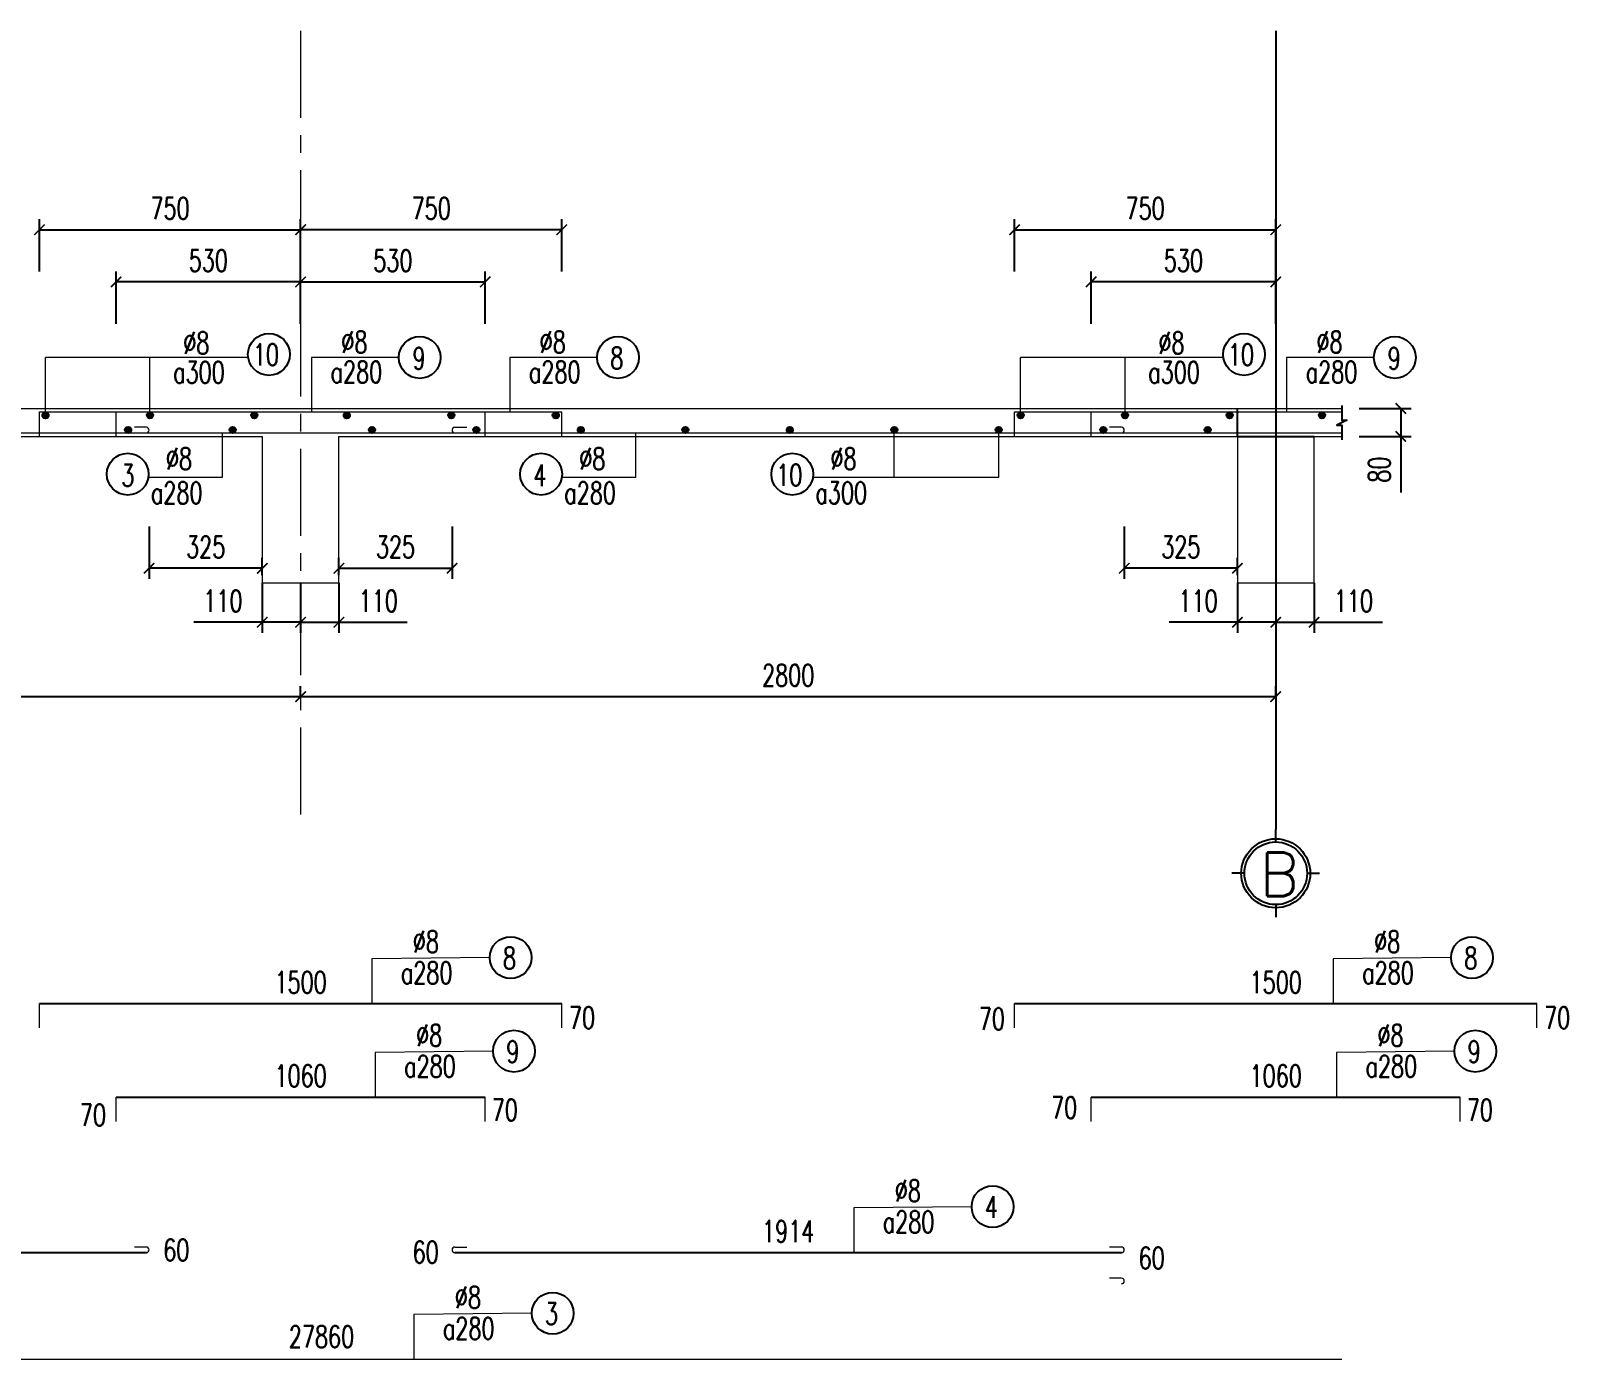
# Model space of a CAD drawing. Header units: millimetres. Extents: x 1337 to 13996, y 3667 to 7504.
# Drawn here: x 9581 to 13996, y 3690 to 7504 of the extents above; entities that cross this region are included whole.
import ezdxf

# ---------------------------------------------------------------- set-up
doc = ezdxf.new("R2010")
doc.units = ezdxf.units.MM
doc.linetypes.add('CENTER', pattern=[2, 1.25, -0.25, 0.25, -0.25])
for name, color, linetype in [('net ve', 100, 'Continuous'), ('NUCEPRO-dim', 8, 'Continuous'), ('NUCEPRO-netmanh', 9, 'Continuous'), ('NUCEPRO-thay', 4, 'Continuous'), ('NUCEPRO-thep chu', 6, 'Continuous'), ('NUCEPRO-truc', 5, 'CENTER')]:
    doc.layers.add(name, color=color, linetype=linetype)
doc.styles.add('1000', font='romans.shx', dxfattribs={"width": 0.7, "height": 1000})
doc.styles.add('62.5', font='romans.shx', dxfattribs={"width": 0.7, "height": 62.5})
doc.dimstyles.new('62.5', dxfattribs={"dimscale": 1.0005, "dimtxt": 62.5, "dimasz": 30, "dimexe": 30, "dimexo": 0.0625, "dimgap": 30, "dimtad": 1, "dimdec": 0, "dimrnd": 1, "dimzin": 0, "dimdsep": 46, "dimtxsty": '62.5', "dimblk": 'ARCHTICK', "dimcen": 20, "dimclrd": 7, "dimclre": 7, "dimclrt": 3, "dimadec": 0, "dimazin": 0, "dimtm": 1e-09, "dimtfac": 1, "dimtdec": 0, "dimtofl": 0, "dimtmove": 0, "dimatfit": 3, "dimfxl": 120, "dimfxlon": 1, "dimtolj": 1, "dimtzin": 0, "dimarcsym": 1})
doc.dimstyles.new('Copy of 62.5', dxfattribs={"dimscale": 0, "dimtxt": 62.5, "dimasz": 0, "dimexe": 0, "dimexo": 0.0625, "dimgap": 30, "dimtad": 1, "dimdec": 0, "dimrnd": 1, "dimzin": 0, "dimdsep": 46, "dimtxsty": '62.5', "dimblk": 'ARCHTICK', "dimcen": 20, "dimclrd": 7, "dimclre": 7, "dimclrt": 256, "dimadec": 0, "dimazin": 0, "dimtm": 1e-09, "dimtfac": 1, "dimtdec": 0, "dimtofl": 0, "dimtmove": 0, "dimatfit": 3, "dimfxl": 0, "dimfxlon": 1, "dimtolj": 1, "dimtzin": 0, "dimarcsym": 1})

# ---------------------------------------------------------------- blocks, each defined once
blk = doc.blocks.new('_ARCHTICK')
at = {"color": 0, "linetype": 'ByBlock', "const_width": 0.15}
blk.add_lwpolyline([(-0.5, -0.5), (0.5, 0.5)], dxfattribs=at)
blk = doc.blocks.new('*D57')
at = {"layer": 'Defpoints', "color": 0, "linetype": 'ByBlock', "ltscale": 200, "transparency": 16777216}
for p in [(9826.4, 6782.9), (9826.4, 6419.5), (10356.4, 6419.5)]:
    blk.add_point(p, dxfattribs=at)
at = {"layer": 'net ve', "color": 7, "linetype": 'ByBlock', "lineweight": -2, "ltscale": 200, "transparency": 16777216}
for p, q in [((9826.4, 6662.9), (9826.4, 6812.9)), ((10356.4, 6662.9), (10356.4, 6812.9)), ((10356.4, 6782.9), (9826.4, 6782.9))]:
    blk.add_line(p, q, dxfattribs=at)
at = {"layer": 'net ve', "color": 7, "linetype": 'ByBlock', "lineweight": -2, "ltscale": 200, "transparency": 16777216, "xscale": 30, "yscale": 30, "zscale": 30, "rotation": 180}
blk.add_blockref('_ARCHTICK', (9826.4, 6782.9), dxfattribs=at)
at = {"layer": 'net ve', "color": 7, "linetype": 'ByBlock', "lineweight": -2, "ltscale": 200, "transparency": 16777216, "xscale": 30, "yscale": 30, "zscale": 30}
blk.add_blockref('_ARCHTICK', (10356.4, 6782.9), dxfattribs=at)
at = {"layer": 'net ve', "color": 3, "linetype": 'ByBlock', "lineweight": 0, "ltscale": 200, "transparency": 16777216, "insert": (10091.4, 6844.2), "char_height": 62.5, "attachment_point": 5, "style": '62.5'}
blk.add_mtext('\\A1;530', dxfattribs=at)
blk = doc.blocks.new('*D58')
at = {"layer": 'Defpoints', "color": 0, "linetype": 'ByBlock', "ltscale": 200, "transparency": 16777216}
for p in [(10356.4, 6932.7), (9606.4, 6420.3), (10356.4, 6385.7)]:
    blk.add_point(p, dxfattribs=at)
at = {"layer": 'net ve', "color": 7, "linetype": 'ByBlock', "lineweight": -2, "ltscale": 200, "transparency": 16777216}
for p, q in [((9606.4, 6812.7), (9606.4, 6962.7)), ((9606.4, 6932.7), (10356.4, 6932.7)), ((10356.4, 6812.7), (10356.4, 6962.7))]:
    blk.add_line(p, q, dxfattribs=at)
at = {"layer": 'net ve', "color": 7, "linetype": 'ByBlock', "lineweight": -2, "ltscale": 200, "transparency": 16777216, "xscale": 30, "yscale": 30, "zscale": 30, "rotation": 180}
blk.add_blockref('_ARCHTICK', (9606.4, 6932.7), dxfattribs=at)
at = {"layer": 'net ve', "color": 7, "linetype": 'ByBlock', "lineweight": -2, "ltscale": 200, "transparency": 16777216, "xscale": 30, "yscale": 30, "zscale": 30}
blk.add_blockref('_ARCHTICK', (10356.4, 6932.7), dxfattribs=at)
at = {"layer": 'net ve', "color": 3, "linetype": 'ByBlock', "lineweight": 0, "ltscale": 200, "transparency": 16777216, "insert": (9981.4, 6993.9), "char_height": 62.5, "attachment_point": 5, "style": '62.5'}
blk.add_mtext('\\A1;750', dxfattribs=at)
blk = doc.blocks.new('*D59')
at = {"layer": 'Defpoints', "color": 0, "linetype": 'ByBlock', "ltscale": 200, "transparency": 16777216}
for p in [(10886.4, 6782.9), (10356.4, 6419.5), (10886.4, 6419.5)]:
    blk.add_point(p, dxfattribs=at)
at = {"layer": 'net ve', "color": 7, "linetype": 'ByBlock', "lineweight": -2, "ltscale": 200, "transparency": 16777216}
for p, q in [((10356.4, 6662.9), (10356.4, 6812.9)), ((10886.4, 6662.9), (10886.4, 6812.9)), ((10356.4, 6782.9), (10886.4, 6782.9))]:
    blk.add_line(p, q, dxfattribs=at)
at = {"layer": 'net ve', "color": 7, "linetype": 'ByBlock', "lineweight": -2, "ltscale": 200, "transparency": 16777216, "xscale": 30, "yscale": 30, "zscale": 30, "rotation": 180}
blk.add_blockref('_ARCHTICK', (10356.4, 6782.9), dxfattribs=at)
at = {"layer": 'net ve', "color": 7, "linetype": 'ByBlock', "lineweight": -2, "ltscale": 200, "transparency": 16777216, "xscale": 30, "yscale": 30, "zscale": 30}
blk.add_blockref('_ARCHTICK', (10886.4, 6782.9), dxfattribs=at)
at = {"layer": 'net ve', "color": 3, "linetype": 'ByBlock', "lineweight": 0, "ltscale": 200, "transparency": 16777216, "insert": (10621.4, 6844.2), "char_height": 62.5, "attachment_point": 5, "style": '62.5'}
blk.add_mtext('\\A1;530', dxfattribs=at)
blk = doc.blocks.new('*D60')
at = {"layer": 'Defpoints', "color": 0, "linetype": 'ByBlock', "ltscale": 200, "transparency": 16777216}
for p in [(10356.4, 6932.7), (11106.4, 6420.3), (10356.4, 6385.7)]:
    blk.add_point(p, dxfattribs=at)
at = {"layer": 'net ve', "color": 7, "linetype": 'ByBlock', "lineweight": -2, "ltscale": 200, "transparency": 16777216}
for p, q in [((10356.4, 6812.7), (10356.4, 6962.7)), ((11106.4, 6932.7), (10356.4, 6932.7)), ((11106.4, 6812.7), (11106.4, 6962.7))]:
    blk.add_line(p, q, dxfattribs=at)
at = {"layer": 'net ve', "color": 7, "linetype": 'ByBlock', "lineweight": -2, "ltscale": 200, "transparency": 16777216, "xscale": 30, "yscale": 30, "zscale": 30, "rotation": 180}
blk.add_blockref('_ARCHTICK', (10356.4, 6932.7), dxfattribs=at)
at = {"layer": 'net ve', "color": 7, "linetype": 'ByBlock', "lineweight": -2, "ltscale": 200, "transparency": 16777216, "xscale": 30, "yscale": 30, "zscale": 30}
blk.add_blockref('_ARCHTICK', (11106.4, 6932.7), dxfattribs=at)
at = {"layer": 'net ve', "color": 3, "linetype": 'ByBlock', "lineweight": 0, "ltscale": 200, "transparency": 16777216, "insert": (10731.4, 6993.9), "char_height": 62.5, "attachment_point": 5, "style": '62.5'}
blk.add_mtext('\\A1;750', dxfattribs=at)
blk = doc.blocks.new('*D61')
at = {"layer": 'Defpoints', "color": 0, "linetype": 'ByBlock', "ltscale": 200, "transparency": 16777216}
for p in [(12626.4, 6782.9), (12626.4, 6419.5), (13156.4, 6419.5)]:
    blk.add_point(p, dxfattribs=at)
at = {"layer": 'net ve', "color": 7, "linetype": 'ByBlock', "lineweight": -2, "ltscale": 200, "transparency": 16777216}
for p, q in [((12626.4, 6662.9), (12626.4, 6812.9)), ((13156.4, 6662.9), (13156.4, 6812.9)), ((13156.4, 6782.9), (12626.4, 6782.9))]:
    blk.add_line(p, q, dxfattribs=at)
at = {"layer": 'net ve', "color": 7, "linetype": 'ByBlock', "lineweight": -2, "ltscale": 200, "transparency": 16777216, "xscale": 30, "yscale": 30, "zscale": 30, "rotation": 180}
blk.add_blockref('_ARCHTICK', (12626.4, 6782.9), dxfattribs=at)
at = {"layer": 'net ve', "color": 7, "linetype": 'ByBlock', "lineweight": -2, "ltscale": 200, "transparency": 16777216, "xscale": 30, "yscale": 30, "zscale": 30}
blk.add_blockref('_ARCHTICK', (13156.4, 6782.9), dxfattribs=at)
at = {"layer": 'net ve', "color": 3, "linetype": 'ByBlock', "lineweight": 0, "ltscale": 200, "transparency": 16777216, "insert": (12891.4, 6844.2), "char_height": 62.5, "attachment_point": 5, "style": '62.5'}
blk.add_mtext('\\A1;530', dxfattribs=at)
blk = doc.blocks.new('*D62')
at = {"layer": 'Defpoints', "color": 0, "linetype": 'ByBlock', "ltscale": 200, "transparency": 16777216}
for p in [(13156.4, 6932.7), (12406.4, 6420.3), (13156.4, 6385.7)]:
    blk.add_point(p, dxfattribs=at)
at = {"layer": 'net ve', "color": 7, "linetype": 'ByBlock', "lineweight": -2, "ltscale": 200, "transparency": 16777216}
for p, q in [((12406.4, 6812.7), (12406.4, 6962.7)), ((12406.4, 6932.7), (13156.4, 6932.7)), ((13156.4, 6812.7), (13156.4, 6962.7))]:
    blk.add_line(p, q, dxfattribs=at)
at = {"layer": 'net ve', "color": 7, "linetype": 'ByBlock', "lineweight": -2, "ltscale": 200, "transparency": 16777216, "xscale": 30, "yscale": 30, "zscale": 30, "rotation": 180}
blk.add_blockref('_ARCHTICK', (12406.4, 6932.7), dxfattribs=at)
at = {"layer": 'net ve', "color": 7, "linetype": 'ByBlock', "lineweight": -2, "ltscale": 200, "transparency": 16777216, "xscale": 30, "yscale": 30, "zscale": 30}
blk.add_blockref('_ARCHTICK', (13156.4, 6932.7), dxfattribs=at)
at = {"layer": 'net ve', "color": 3, "linetype": 'ByBlock', "lineweight": 0, "ltscale": 200, "transparency": 16777216, "insert": (12781.4, 6993.9), "char_height": 62.5, "attachment_point": 5, "style": '62.5'}
blk.add_mtext('\\A1;750', dxfattribs=at)
blk = doc.blocks.new('*D64')
at = {"layer": 'Defpoints', "color": 0, "linetype": 'ByBlock', "ltscale": 200, "transparency": 16777216}
for p in [(7556.4, 6339.5), (10356.4, 5592.4), (10356.4, 5592.4)]:
    blk.add_point(p, dxfattribs=at)
at = {"layer": 'net ve', "color": 7, "linetype": 'ByBlock', "lineweight": -2, "ltscale": 200, "transparency": 16777216}
for p, q in [((7556.4, 5712.4), (7556.4, 5562.4)), ((10356.4, 5592.4), (10356.4, 5622.4)), ((7556.4, 5592.4), (10356.4, 5592.4))]:
    blk.add_line(p, q, dxfattribs=at)
at = {"layer": 'net ve', "color": 7, "linetype": 'ByBlock', "lineweight": -2, "ltscale": 200, "transparency": 16777216, "xscale": 30, "yscale": 30, "zscale": 30, "rotation": 180}
blk.add_blockref('_ARCHTICK', (7556.4, 5592.4), dxfattribs=at)
at = {"layer": 'net ve', "color": 7, "linetype": 'ByBlock', "lineweight": -2, "ltscale": 200, "transparency": 16777216, "xscale": 30, "yscale": 30, "zscale": 30}
blk.add_blockref('_ARCHTICK', (10356.4, 5592.4), dxfattribs=at)
at = {"layer": 'net ve', "color": 3, "linetype": 'ByBlock', "lineweight": 0, "ltscale": 200, "transparency": 16777216, "insert": (8956.4, 5653.7), "char_height": 62.5, "attachment_point": 5, "style": '62.5'}
blk.add_mtext('\\A1;2800', dxfattribs=at)
blk = doc.blocks.new('*D65')
at = {"layer": 'Defpoints', "color": 0, "linetype": 'ByBlock', "ltscale": 200, "transparency": 16777216}
for p in [(10356.4, 5592.4), (13156.4, 5592.4), (13156.4, 5592.4)]:
    blk.add_point(p, dxfattribs=at)
at = {"layer": 'net ve', "color": 7, "linetype": 'ByBlock', "lineweight": -2, "ltscale": 200, "transparency": 16777216}
for p, q in [((10356.4, 5592.4), (10356.4, 5622.4)), ((13156.4, 5592.4), (13156.4, 5622.4)), ((10356.4, 5592.4), (13156.4, 5592.4))]:
    blk.add_line(p, q, dxfattribs=at)
at = {"layer": 'net ve', "color": 7, "linetype": 'ByBlock', "lineweight": -2, "ltscale": 200, "transparency": 16777216, "xscale": 30, "yscale": 30, "zscale": 30, "rotation": 180}
blk.add_blockref('_ARCHTICK', (10356.4, 5592.4), dxfattribs=at)
at = {"layer": 'net ve', "color": 7, "linetype": 'ByBlock', "lineweight": -2, "ltscale": 200, "transparency": 16777216, "xscale": 30, "yscale": 30, "zscale": 30}
blk.add_blockref('_ARCHTICK', (13156.4, 5592.4), dxfattribs=at)
at = {"layer": 'net ve', "color": 3, "linetype": 'ByBlock', "lineweight": 0, "ltscale": 200, "transparency": 16777216, "insert": (11756.4, 5653.7), "char_height": 62.5, "attachment_point": 5, "style": '62.5'}
blk.add_mtext('\\A1;2800', dxfattribs=at)
blk = doc.blocks.new('*D70')
at = {"layer": 'Defpoints', "color": 0, "linetype": 'ByBlock', "ltscale": 200, "transparency": 16777216}
for p in [(10246.4, 5919.5), (10356.4, 5919.5), (10246.4, 5806)]:
    blk.add_point(p, dxfattribs=at)
at = {"layer": 'net ve', "color": 7, "linetype": 'ByBlock', "lineweight": -2, "ltscale": 200, "transparency": 16777216}
for p, q in [((10246.4, 5919.5), (10246.4, 5776)), ((10356.4, 5919.5), (10356.4, 5776)), ((10246.4, 5806), (10050.2, 5806)), ((10356.4, 5806), (10246.4, 5806))]:
    blk.add_line(p, q, dxfattribs=at)
at = {"layer": 'net ve', "color": 7, "linetype": 'ByBlock', "lineweight": -2, "ltscale": 200, "transparency": 16777216, "xscale": 30, "yscale": 30, "zscale": 30, "rotation": 180}
blk.add_blockref('_ARCHTICK', (10246.4, 5806), dxfattribs=at)
at = {"layer": 'net ve', "color": 7, "linetype": 'ByBlock', "lineweight": -2, "ltscale": 200, "transparency": 16777216, "xscale": 30, "yscale": 30, "zscale": 30}
blk.add_blockref('_ARCHTICK', (10356.4, 5806), dxfattribs=at)
at = {"layer": 'net ve', "color": 3, "linetype": 'ByBlock', "lineweight": 0, "ltscale": 200, "transparency": 16777216, "insert": (10133.3, 5867.2), "char_height": 62.5, "attachment_point": 5, "style": '62.5'}
blk.add_mtext('\\A1;110', dxfattribs=at)
blk = doc.blocks.new('*D71')
at = {"layer": 'Defpoints', "color": 0, "linetype": 'ByBlock', "ltscale": 200, "transparency": 16777216}
for p in [(10356.4, 5919.5), (10466.4, 5919.5), (10466.4, 5806)]:
    blk.add_point(p, dxfattribs=at)
at = {"layer": 'net ve', "color": 7, "linetype": 'ByBlock', "lineweight": -2, "ltscale": 200, "transparency": 16777216}
for p, q in [((10356.4, 5919.5), (10356.4, 5776)), ((10466.4, 5919.5), (10466.4, 5776)), ((10356.4, 5806), (10466.4, 5806)), ((10466.4, 5806), (10662.7, 5806))]:
    blk.add_line(p, q, dxfattribs=at)
at = {"layer": 'net ve', "color": 7, "linetype": 'ByBlock', "lineweight": -2, "ltscale": 200, "transparency": 16777216, "xscale": 30, "yscale": 30, "zscale": 30, "rotation": 180}
blk.add_blockref('_ARCHTICK', (10356.4, 5806), dxfattribs=at)
at = {"layer": 'net ve', "color": 7, "linetype": 'ByBlock', "lineweight": -2, "ltscale": 200, "transparency": 16777216, "xscale": 30, "yscale": 30, "zscale": 30}
blk.add_blockref('_ARCHTICK', (10466.4, 5806), dxfattribs=at)
at = {"layer": 'net ve', "color": 3, "linetype": 'ByBlock', "lineweight": 0, "ltscale": 200, "transparency": 16777216, "insert": (10579.5, 5867.2), "char_height": 62.5, "attachment_point": 5, "style": '62.5'}
blk.add_mtext('\\A1;110', dxfattribs=at)
blk = doc.blocks.new('*D72')
at = {"layer": 'Defpoints', "color": 0, "linetype": 'ByBlock', "ltscale": 200, "transparency": 16777216}
for p in [(9921.4, 6357.5), (9921.4, 5960.9), (10246.4, 5940.8)]:
    blk.add_point(p, dxfattribs=at)
at = {"layer": 'net ve', "color": 7, "linetype": 'ByBlock', "lineweight": -2, "ltscale": 200, "transparency": 16777216}
for p, q in [((9921.4, 6080.9), (9921.4, 5930.9)), ((10246.4, 5960.9), (9921.4, 5960.9)), ((10246.4, 5940.9), (10246.4, 5990.9))]:
    blk.add_line(p, q, dxfattribs=at)
at = {"layer": 'net ve', "color": 7, "linetype": 'ByBlock', "lineweight": -2, "ltscale": 200, "transparency": 16777216, "xscale": 30, "yscale": 30, "zscale": 30, "rotation": 180}
blk.add_blockref('_ARCHTICK', (9921.4, 5960.9), dxfattribs=at)
at = {"layer": 'net ve', "color": 7, "linetype": 'ByBlock', "lineweight": -2, "ltscale": 200, "transparency": 16777216, "xscale": 30, "yscale": 30, "zscale": 30}
blk.add_blockref('_ARCHTICK', (10246.4, 5960.9), dxfattribs=at)
at = {"layer": 'net ve', "color": 3, "linetype": 'ByBlock', "lineweight": 0, "ltscale": 200, "transparency": 16777216, "insert": (10083.9, 6022.2), "char_height": 62.5, "attachment_point": 5, "style": '62.5'}
blk.add_mtext('\\A1;325', dxfattribs=at)
blk = doc.blocks.new('*D73')
at = {"layer": 'Defpoints', "color": 0, "linetype": 'ByBlock', "ltscale": 200, "transparency": 16777216}
for p in [(10791.4, 6357.5), (10791.4, 5960.9), (10466.4, 5940.8)]:
    blk.add_point(p, dxfattribs=at)
at = {"layer": 'net ve', "color": 7, "linetype": 'ByBlock', "lineweight": -2, "ltscale": 200, "transparency": 16777216}
for p, q in [((10791.4, 6080.9), (10791.4, 5930.9)), ((10466.4, 5940.9), (10466.4, 5990.9)), ((10466.4, 5960.9), (10791.4, 5960.9))]:
    blk.add_line(p, q, dxfattribs=at)
at = {"layer": 'net ve', "color": 7, "linetype": 'ByBlock', "lineweight": -2, "ltscale": 200, "transparency": 16777216, "xscale": 30, "yscale": 30, "zscale": 30, "rotation": 180}
blk.add_blockref('_ARCHTICK', (10466.4, 5960.9), dxfattribs=at)
at = {"layer": 'net ve', "color": 7, "linetype": 'ByBlock', "lineweight": -2, "ltscale": 200, "transparency": 16777216, "xscale": 30, "yscale": 30, "zscale": 30}
blk.add_blockref('_ARCHTICK', (10791.4, 5960.9), dxfattribs=at)
at = {"layer": 'net ve', "color": 3, "linetype": 'ByBlock', "lineweight": 0, "ltscale": 200, "transparency": 16777216, "insert": (10628.9, 6022.2), "char_height": 62.5, "attachment_point": 5, "style": '62.5'}
blk.add_mtext('\\A1;325', dxfattribs=at)
blk = doc.blocks.new('*D74')
at = {"layer": 'Defpoints', "color": 0, "linetype": 'ByBlock', "ltscale": 200, "transparency": 16777216}
for p in [(13046.4, 5919.5), (13156.4, 5919.5), (13046.4, 5806)]:
    blk.add_point(p, dxfattribs=at)
at = {"layer": 'net ve', "color": 7, "linetype": 'ByBlock', "lineweight": -2, "ltscale": 200, "transparency": 16777216}
for p, q in [((13046.4, 5919.5), (13046.4, 5776)), ((13156.4, 5919.5), (13156.4, 5776)), ((13046.4, 5806), (12850.2, 5806)), ((13156.4, 5806), (13046.4, 5806))]:
    blk.add_line(p, q, dxfattribs=at)
at = {"layer": 'net ve', "color": 7, "linetype": 'ByBlock', "lineweight": -2, "ltscale": 200, "transparency": 16777216, "xscale": 30, "yscale": 30, "zscale": 30, "rotation": 180}
blk.add_blockref('_ARCHTICK', (13046.4, 5806), dxfattribs=at)
at = {"layer": 'net ve', "color": 7, "linetype": 'ByBlock', "lineweight": -2, "ltscale": 200, "transparency": 16777216, "xscale": 30, "yscale": 30, "zscale": 30}
blk.add_blockref('_ARCHTICK', (13156.4, 5806), dxfattribs=at)
at = {"layer": 'net ve', "color": 3, "linetype": 'ByBlock', "lineweight": 0, "ltscale": 200, "transparency": 16777216, "insert": (12933.3, 5867.2), "char_height": 62.5, "attachment_point": 5, "style": '62.5'}
blk.add_mtext('\\A1;110', dxfattribs=at)
blk = doc.blocks.new('*D75')
at = {"layer": 'Defpoints', "color": 0, "linetype": 'ByBlock', "ltscale": 200, "transparency": 16777216}
for p in [(13156.4, 5919.5), (13266.4, 5919.5), (13266.4, 5806)]:
    blk.add_point(p, dxfattribs=at)
at = {"layer": 'net ve', "color": 7, "linetype": 'ByBlock', "lineweight": -2, "ltscale": 200, "transparency": 16777216}
for p, q in [((13156.4, 5919.5), (13156.4, 5776)), ((13266.4, 5919.5), (13266.4, 5776)), ((13156.4, 5806), (13266.4, 5806)), ((13266.4, 5806), (13462.7, 5806))]:
    blk.add_line(p, q, dxfattribs=at)
at = {"layer": 'net ve', "color": 7, "linetype": 'ByBlock', "lineweight": -2, "ltscale": 200, "transparency": 16777216, "xscale": 30, "yscale": 30, "zscale": 30, "rotation": 180}
blk.add_blockref('_ARCHTICK', (13156.4, 5806), dxfattribs=at)
at = {"layer": 'net ve', "color": 7, "linetype": 'ByBlock', "lineweight": -2, "ltscale": 200, "transparency": 16777216, "xscale": 30, "yscale": 30, "zscale": 30}
blk.add_blockref('_ARCHTICK', (13266.4, 5806), dxfattribs=at)
at = {"layer": 'net ve', "color": 3, "linetype": 'ByBlock', "lineweight": 0, "ltscale": 200, "transparency": 16777216, "insert": (13379.5, 5867.2), "char_height": 62.5, "attachment_point": 5, "style": '62.5'}
blk.add_mtext('\\A1;110', dxfattribs=at)
blk = doc.blocks.new('*D76')
at = {"layer": 'Defpoints', "color": 0, "linetype": 'ByBlock', "ltscale": 200, "transparency": 16777216}
for p in [(12721.4, 6357.5), (12721.4, 5960.9), (13046.4, 5940.8)]:
    blk.add_point(p, dxfattribs=at)
at = {"layer": 'net ve', "color": 7, "linetype": 'ByBlock', "lineweight": -2, "ltscale": 200, "transparency": 16777216}
for p, q in [((12721.4, 6080.9), (12721.4, 5930.9)), ((13046.4, 5960.9), (12721.4, 5960.9)), ((13046.4, 5940.9), (13046.4, 5990.9))]:
    blk.add_line(p, q, dxfattribs=at)
at = {"layer": 'net ve', "color": 7, "linetype": 'ByBlock', "lineweight": -2, "ltscale": 200, "transparency": 16777216, "xscale": 30, "yscale": 30, "zscale": 30, "rotation": 180}
blk.add_blockref('_ARCHTICK', (12721.4, 5960.9), dxfattribs=at)
at = {"layer": 'net ve', "color": 7, "linetype": 'ByBlock', "lineweight": -2, "ltscale": 200, "transparency": 16777216, "xscale": 30, "yscale": 30, "zscale": 30}
blk.add_blockref('_ARCHTICK', (13046.4, 5960.9), dxfattribs=at)
at = {"layer": 'net ve', "color": 3, "linetype": 'ByBlock', "lineweight": 0, "ltscale": 200, "transparency": 16777216, "insert": (12883.9, 6022.2), "char_height": 62.5, "attachment_point": 5, "style": '62.5'}
blk.add_mtext('\\A1;325', dxfattribs=at)
blk = doc.blocks.new('*D79')
at = {"layer": 'Defpoints', "color": 0, "linetype": 'ByBlock', "ltscale": 200, "transparency": 16777216}
for p in [(9606.4, 4711.4), (11106.4, 4711.4), (11106.4, 4711.4)]:
    blk.add_point(p, dxfattribs=at)
at = {"layer": 'net ve', "color": 7, "linetype": 'ByBlock', "lineweight": -2, "ltscale": 200, "transparency": 16777216}
blk.add_line((9606.4, 4711.4), (11106.4, 4711.4), dxfattribs=at)
at = {"layer": 'net ve', "linetype": 'ByBlock', "lineweight": 0, "ltscale": 200, "transparency": 16777216, "insert": (10356.4, 4772.6), "char_height": 62.5, "attachment_point": 5, "style": '62.5'}
blk.add_mtext('\\A1;1500', dxfattribs=at)
blk = doc.blocks.new('*D80')
at = {"layer": 'Defpoints', "color": 0, "linetype": 'ByBlock', "ltscale": 200, "transparency": 16777216}
for p in [(9826.4, 4442.7), (10886.4, 4442.7), (10886.4, 4442.7)]:
    blk.add_point(p, dxfattribs=at)
at = {"layer": 'net ve', "color": 7, "linetype": 'ByBlock', "lineweight": -2, "ltscale": 200, "transparency": 16777216}
blk.add_line((9826.4, 4442.7), (10886.4, 4442.7), dxfattribs=at)
at = {"layer": 'net ve', "linetype": 'ByBlock', "lineweight": 0, "ltscale": 200, "transparency": 16777216, "insert": (10356.4, 4504), "char_height": 62.5, "attachment_point": 5, "style": '62.5'}
blk.add_mtext('\\A1;1060', dxfattribs=at)
blk = doc.blocks.new('*D84')
at = {"layer": 'Defpoints', "color": 0, "linetype": 'ByBlock', "ltscale": 200, "transparency": 16777216}
for p in [(7991.9, 4001.8), (9913.4, 3996.4), (9913.4, 3996.4)]:
    blk.add_point(p, dxfattribs=at)
at = {"layer": 'net ve', "color": 7, "linetype": 'ByBlock', "lineweight": -2, "ltscale": 200, "transparency": 16777216}
blk.add_line((7991.9, 3996.4), (9913.4, 3996.4), dxfattribs=at)
at = {"layer": 'net ve', "linetype": 'ByBlock', "lineweight": 0, "ltscale": 200, "transparency": 16777216, "insert": (8952.6, 4057.7), "char_height": 62.5, "attachment_point": 5, "style": '62.5'}
blk.add_mtext('\\A1;1922', dxfattribs=at)
blk = doc.blocks.new('*D85')
at = {"layer": 'Defpoints', "color": 0, "linetype": 'ByBlock', "ltscale": 200, "transparency": 16777216}
for p in [(10799.4, 3996.4), (12713.4, 3996.4), (12713.4, 3996.4)]:
    blk.add_point(p, dxfattribs=at)
at = {"layer": 'net ve', "color": 7, "linetype": 'ByBlock', "lineweight": -2, "ltscale": 200, "transparency": 16777216}
blk.add_line((10799.4, 3996.4), (12713.4, 3996.4), dxfattribs=at)
at = {"layer": 'net ve', "linetype": 'ByBlock', "lineweight": 0, "ltscale": 200, "transparency": 16777216, "insert": (11756.4, 4057.7), "char_height": 62.5, "attachment_point": 5, "style": '62.5'}
blk.add_mtext('\\A1;1914', dxfattribs=at)
blk = doc.blocks.new('*D86')
at = {"layer": 'Defpoints', "color": 0, "linetype": 'ByBlock', "ltscale": 200, "transparency": 16777216}
for p in [(12406.4, 4711.4), (13906.4, 4711.4), (13906.4, 4711.4)]:
    blk.add_point(p, dxfattribs=at)
at = {"layer": 'net ve', "color": 7, "linetype": 'ByBlock', "lineweight": -2, "ltscale": 200, "transparency": 16777216}
blk.add_line((12406.4, 4711.4), (13906.4, 4711.4), dxfattribs=at)
at = {"layer": 'net ve', "linetype": 'ByBlock', "lineweight": 0, "ltscale": 200, "transparency": 16777216, "insert": (13156.4, 4772.6), "char_height": 62.5, "attachment_point": 5, "style": '62.5'}
blk.add_mtext('\\A1;1500', dxfattribs=at)
blk = doc.blocks.new('*D87')
at = {"layer": 'Defpoints', "color": 0, "linetype": 'ByBlock', "ltscale": 200, "transparency": 16777216}
for p in [(12626.4, 4442.7), (13686.4, 4442.7), (13686.4, 4442.7)]:
    blk.add_point(p, dxfattribs=at)
at = {"layer": 'net ve', "color": 7, "linetype": 'ByBlock', "lineweight": -2, "ltscale": 200, "transparency": 16777216}
blk.add_line((12626.4, 4442.7), (13686.4, 4442.7), dxfattribs=at)
at = {"layer": 'net ve', "linetype": 'ByBlock', "lineweight": 0, "ltscale": 200, "transparency": 16777216, "insert": (13156.4, 4504), "char_height": 62.5, "attachment_point": 5, "style": '62.5'}
blk.add_mtext('\\A1;1060', dxfattribs=at)
blk = doc.blocks.new('*D88')
at = {"layer": 'Defpoints', "color": 0, "linetype": 'ByBlock', "ltscale": 200, "transparency": 16777216}
for p in [(13043.9, 6419.5), (13043.9, 6339.5), (13515.5, 6339.5)]:
    blk.add_point(p, dxfattribs=at)
at = {"layer": 'net ve', "color": 7, "linetype": 'ByBlock', "lineweight": -2, "ltscale": 200, "transparency": 16777216}
for p, q in [((13395.5, 6419.5), (13545.5, 6419.5)), ((13515.5, 6419.5), (13515.5, 6339.5)), ((13395.5, 6339.5), (13545.5, 6339.5)), ((13515.5, 6339.5), (13515.5, 6178.7))]:
    blk.add_line(p, q, dxfattribs=at)
at = {"layer": 'net ve', "color": 7, "linetype": 'ByBlock', "lineweight": -2, "ltscale": 200, "transparency": 16777216, "xscale": 30, "yscale": 30, "zscale": 30}
for p, rotation in [((13515.5, 6419.5), 90), ((13515.5, 6339.5), 270)]:
    blk.add_blockref('_ARCHTICK', p, dxfattribs=dict(at, rotation=rotation))
at = {"layer": 'net ve', "color": 3, "linetype": 'ByBlock', "lineweight": 0, "ltscale": 200, "transparency": 16777216, "insert": (13454.2, 6244.1), "char_height": 62.5, "attachment_point": 5, "rotation": 90, "style": '62.5'}
blk.add_mtext('\\A1;80', dxfattribs=at)
blk = doc.blocks.new('2')
at = {"layer": 'net ve'}
for p, q in [((0, -36), (0, 0)), ((-90, -126), (-126, -126)), ((90, -126), (126, -126)), ((0, -216), (0, -252))]:
    blk.add_line(p, q, dxfattribs=at)
for radius in [99, 90]:
    blk.add_circle((0, -126), radius, dxfattribs=at)
at = {"layer": 'net ve', "linetype": 'ByBlock', "lineweight": 0, "style": '1000'}
blk.add_text('B', height=125, dxfattribs=at).set_placement((-46.1, -191.3))
blk = doc.blocks.new('goib')
at = {"layer": 'NUCEPRO-netmanh', "ltscale": 200}
blk.add_lwpolyline([(189.7, 48.4), (189.7, 6.4), (203.7, 6.4), (175.7, -7.6), (189.7, -7.6), (189.7, -49.6)], dxfattribs=at)
at = {"layer": 'NUCEPRO-thay', "linetype": 'ByBlock', "lineweight": 0, "ltscale": 200}
for p, q in [((-110, -40), (-110, -460)), ((110, -460), (110, -40)), ((110, -40), (189.7, -40)), ((-110, -460), (110, -460))]:
    blk.add_line(p, q, dxfattribs=at)
blk = doc.blocks.new('thepmocphai')
at = {"layer": 'NUCEPRO-thep chu', "linetype": 'ByBlock', "lineweight": 0, "ltscale": 200}
blk.add_line((0, 16), (-34.2, 16), dxfattribs=at)
blk.add_arc((0, 8), 8, 270, 90, dxfattribs=at)

msp = doc.modelspace()

# ---------------------------------------------------------------- hatches: boundary and pattern name
at = {"layer": 'NUCEPRO-thep chu', "ltscale": 200}
h = msp.add_hatch(color=1, dxfattribs=at)
h.dxf.hatch_style = 1
h.paths.add_polyline_path([(9614.8, 6400, 1), (9632.8, 6400, 1)])
h = msp.add_hatch(color=1, dxfattribs=at)
h.dxf.hatch_style = 1
h.paths.add_polyline_path([(9914.8, 6400, 1), (9932.8, 6400, 1)])
h = msp.add_hatch(color=1, dxfattribs=at)
h.dxf.hatch_style = 1
h.paths.add_polyline_path([(10214.8, 6400, 1), (10232.8, 6400, 1)])
h = msp.add_hatch(color=1, dxfattribs=at)
h.dxf.hatch_style = 1
h.paths.add_polyline_path([(10498.1, 6400, -1), (10480.1, 6400, -1)])
h = msp.add_hatch(color=1, dxfattribs=at)
h.dxf.hatch_style = 1
h.paths.add_polyline_path([(10798.1, 6400, -1), (10780.1, 6400, -1)])
h = msp.add_hatch(color=1, dxfattribs=at)
h.dxf.hatch_style = 1
h.paths.add_polyline_path([(11098.1, 6400, -1), (11080.1, 6400, -1)])
h = msp.add_hatch(color=1, dxfattribs=at)
h.dxf.hatch_style = 1
h.paths.add_polyline_path([(12414.8, 6400, 1), (12432.8, 6400, 1)])
h = msp.add_hatch(color=1, dxfattribs=at)
h.dxf.hatch_style = 1
h.paths.add_polyline_path([(12714.8, 6400, 1), (12732.8, 6400, 1)])
h = msp.add_hatch(color=1, dxfattribs=at)
h.dxf.hatch_style = 1
h.paths.add_polyline_path([(13014.8, 6400, 1), (13032.8, 6400, 1)])
h = msp.add_hatch(color=1, dxfattribs=at)
h.dxf.hatch_style = 1
h.paths.add_polyline_path([(13298.1, 6400, -1), (13280.1, 6400, -1)])
h = msp.add_hatch(color=1, dxfattribs=at)
h.dxf.hatch_style = 1
h.paths.add_polyline_path([(9852.1, 6358, -1), (9870.1, 6358, -1)])
h = msp.add_hatch(color=1, dxfattribs=at)
h.dxf.hatch_style = 1
h.paths.add_polyline_path([(10152.1, 6358, -1), (10170.1, 6358, -1)])
h = msp.add_hatch(color=1, dxfattribs=at)
h.dxf.hatch_style = 1
h.paths.add_polyline_path([(10552.1, 6358, -1), (10570.1, 6358, -1)])
h = msp.add_hatch(color=1, dxfattribs=at)
h.dxf.hatch_style = 1
h.paths.add_polyline_path([(10852.1, 6358, -1), (10870.1, 6358, -1)])
h = msp.add_hatch(color=1, dxfattribs=at)
h.dxf.hatch_style = 1
h.paths.add_polyline_path([(11152.1, 6358, -1), (11170.1, 6358, -1)])
h = msp.add_hatch(color=1, dxfattribs=at)
h.dxf.hatch_style = 1
h.paths.add_polyline_path([(11452.1, 6358, -1), (11470.1, 6358, -1)])
h = msp.add_hatch(color=1, dxfattribs=at)
h.dxf.hatch_style = 1
h.paths.add_polyline_path([(11752.1, 6358, -1), (11770.1, 6358, -1)])
h = msp.add_hatch(color=1, dxfattribs=at)
h.dxf.hatch_style = 1
h.paths.add_polyline_path([(12052.1, 6358, -1), (12070.1, 6358, -1)])
h = msp.add_hatch(color=1, dxfattribs=at)
h.dxf.hatch_style = 1
h.paths.add_polyline_path([(12352.1, 6358, -1), (12370.1, 6358, -1)])
h = msp.add_hatch(color=1, dxfattribs=at)
h.dxf.hatch_style = 1
h.paths.add_polyline_path([(12652.1, 6358, -1), (12670.1, 6358, -1)])
h = msp.add_hatch(color=1, dxfattribs=at)
h.dxf.hatch_style = 1
h.paths.add_polyline_path([(12952.1, 6358, -1), (12970.1, 6358, -1)])

# ---------------------------------------------------------------- linework, layer by layer
at = {"layer": 'net ve', "linetype": 'ByBlock', "lineweight": 0, "ltscale": 200}
for p, q in [((10205.9, 6566), (9623.8, 6566)), ((9623.8, 6409), (9623.8, 6566)), ((9923.8, 6409), (9923.8, 6566)), ((10638.4, 6566), (10387.4, 6566)), ((10387.4, 6566), (10387.4, 6409.5)), ((11207.9, 6566), (10956.9, 6566)), ((10956.9, 6566), (10956.9, 6409.5)), ((10132.2, 6222.4), (10132.2, 6349.5)), ((11319.2, 6222.4), (11319.2, 6349.5)), ((12061.1, 6222.4), (12061.1, 6349)), ((12361.1, 6222.4), (12361.1, 6349)), ((9919.4, 6222.4), (10132.2, 6222.4)), ((11106.4, 6222.4), (11319.2, 6222.4)), ((11827.4, 6222.4), (12361.1, 6222.4)), ((10899.5, 4843.3), (10560.8, 4839.5)), ((10560.8, 4839.5), (10560.8, 4711.4)), ((13659.9, 4843.3), (13321.2, 4839.5)), ((13321.2, 4839.5), (13321.2, 4711.4)), ((10909, 4574.7), (10570.4, 4570.9)), ((10570.4, 4570.9), (10570.4, 4442.7)), ((13669.4, 4574.7), (13330.8, 4570.9)), ((13330.8, 4570.9), (13330.8, 4442.7)), ((12283.3, 4128.4), (11944.7, 4124.6)), ((11944.7, 4124.6), (11944.7, 3996.4)), ((11020.3, 3822.4), (10681.6, 3818.6)), ((10681.6, 3818.6), (10681.6, 3690.4))]:
    msp.add_line(p, q, dxfattribs=at)
at = {"layer": 'net ve'}
for centre in [(10265.3, 6574.7), (10698.4, 6566), (11267.9, 6566), (13065.3, 6574.7), (13498.4, 6566), (9860, 6231), (11047, 6231), (11768.1, 6231), (10959.5, 4843.3), (13719.9, 4843.3), (10969, 4574.7), (13729.4, 4574.7), (12343.3, 4128.4), (11080.3, 3822.4)]:
    msp.add_circle(centre, 60, dxfattribs=at)
at = {"layer": 'NUCEPRO-dim', "linetype": 'ByBlock', "lineweight": 0, "ltscale": 200}
for p, q in [((13005.9, 6566), (12423.8, 6566)), ((12423.8, 6409), (12423.8, 6566)), ((12723.8, 6409), (12723.8, 6566)), ((13438.4, 6566), (13187.4, 6566)), ((13187.4, 6566), (13187.4, 6409.5))]:
    msp.add_line(p, q, dxfattribs=at)
at = {"layer": 'NUCEPRO-thay', "linetype": 'ByBlock', "lineweight": 0, "ltscale": 200}
for p, q in [((4646.4, 6419.5), (13346.2, 6419.5)), ((13156.4, 6419.5), (13346.2, 6419.5)), ((7666.4, 6339.5), (10246.4, 6339.5)), ((10246.4, 6339.5), (10246.4, 5919.5)), ((10466.4, 6339.5), (13046.4, 6339.5)), ((10466.4, 5919.5), (10466.4, 6339.5)), ((10246.4, 5919.5), (10466.4, 5919.5))]:
    msp.add_line(p, q, dxfattribs=at)
at = {"layer": 'NUCEPRO-thep chu'}
for p, q in [((13156.4, 7503.8), (13156.4, 5210.9)), ((13046.4, 6339.5), (13046.4, 6419.5)), ((13046.4, 6339.5), (13266.4, 6339.5))]:
    msp.add_line(p, q, dxfattribs=at)
at = {"layer": 'NUCEPRO-thep chu', "linetype": 'ByBlock', "lineweight": 0, "ltscale": 200}
for p, q in [((9606.4, 6409.5), (11106.4, 6409.5)), ((9606.4, 6339.5), (9606.4, 6409.5)), ((9826.4, 6339.5), (9826.4, 6409.5)), ((10886.4, 6339.5), (10886.4, 6409.5)), ((11106.4, 6339.5), (11106.4, 6409.5)), ((12406.4, 6409.5), (13346.2, 6409.5)), ((12406.4, 6339.5), (12406.4, 6409.5)), ((12626.4, 6339.5), (12626.4, 6409.5)), ((9913.4, 6365.5), (9879.2, 6365.5)), ((10799.4, 6365.5), (10833.7, 6365.5)), ((12713.4, 6365.5), (12679.2, 6365.5)), ((7594.4, 6349.5), (13346.2, 6349.5)), ((9606.4, 4711.4), (11106.4, 4711.4)), ((9606.4, 4641.4), (9606.4, 4711.4)), ((9606.4, 4711.4), (11106.4, 4711.4)), ((11106.4, 4641.4), (11106.4, 4711.4)), ((12406.4, 4711.4), (13906.4, 4711.4)), ((12406.4, 4641.4), (12406.4, 4711.4)), ((12406.4, 4711.4), (13906.4, 4711.4)), ((13906.4, 4641.4), (13906.4, 4711.4)), ((9826.4, 4442.7), (10886.4, 4442.7)), ((9826.4, 4372.7), (9826.4, 4442.7)), ((9826.4, 4442.7), (10886.4, 4442.7)), ((10886.4, 4372.7), (10886.4, 4442.7)), ((12626.4, 4442.7), (13686.4, 4442.7)), ((12626.4, 4372.7), (12626.4, 4442.7)), ((12626.4, 4442.7), (13686.4, 4442.7)), ((13686.4, 4372.7), (13686.4, 4442.7)), ((7999.4, 3996.4), (9913.4, 3996.4)), ((7999.4, 3996.4), (9913.4, 3996.4)), ((9913.4, 4012.4), (9879.2, 4012.4)), ((10799.4, 4012.4), (10833.7, 4012.4)), ((10799.4, 3996.4), (12713.4, 3996.4)), ((10799.4, 3996.4), (12713.4, 3996.4)), ((12713.4, 4012.4), (12679.2, 4012.4)), ((7594.4, 3690.4), (13346.2, 3690.4))]:
    msp.add_line(p, q, dxfattribs=at)
at = {"layer": 'NUCEPRO-thep chu', "ltscale": 200}
for centre in [(9623.8, 6400), (9923.8, 6400), (10223.8, 6400), (10489.1, 6400), (10789.1, 6400), (11089.1, 6400), (12423.8, 6400), (12723.8, 6400), (13023.8, 6400), (13289.1, 6400), (9861.1, 6358), (10161.1, 6358), (10561.1, 6358), (10861.1, 6358), (11161.1, 6358), (11461.1, 6358), (11761.1, 6358), (12061.1, 6358), (12361.1, 6358), (12661.1, 6358), (12961.1, 6358)]:
    msp.add_circle(centre, 9, dxfattribs=at)
at = {"layer": 'NUCEPRO-thep chu', "linetype": 'ByBlock', "lineweight": 0, "ltscale": 200}
for centre, start, end in [((9913.4, 6357.5), 270, 90), ((10799.4, 6357.5), 90, 270), ((12713.4, 6357.5), 270, 90), ((9913.4, 4004.4), 270, 90), ((10799.4, 4004.4), 90, 270), ((12713.4, 4004.4), 270, 90)]:
    msp.add_arc(centre, 8, start, end, dxfattribs=at)
at = {"layer": 'NUCEPRO-truc', "linetype": 'CENTER', "lineweight": 0, "ltscale": 200}
msp.add_line((10356.4, 7503.8), (10356.4, 5210.9), dxfattribs=at)

# ---------------------------------------------------------------- block references
at = {"layer": 'NUCEPRO-thep chu'}
for name, p in [('goib', (13156.4, 6379.5)), ('2', (13156.4, 5211.3)), ('thepmocphai', (12713.4, 3906.9))]:
    msp.add_blockref(name, p, dxfattribs=at)

# ---------------------------------------------------------------- texts
at = {"layer": 'net ve', "linetype": 'ByBlock', "lineweight": 0, "ltscale": 200, "char_height": 62.5, "attachment_point": 1, "style": '62.5'}
for s, width, gutter_width, insert in [('%%C8', 89.401, 5000, (10019.4, 6639.2)), ('%%C8 ', 89.401, 5000, (10473.3, 6641.8)), ('%%C8 ', 89.401, 5000, (11042.8, 6641.8)), ('%%C8', 89.401, 5000, (12819.4, 6639.2)), ('%%C8 ', 89.401, 5000, (13273.3, 6641.8)), ('10', 89.401, 5000, (10219.2, 6605.5)), ('9 ', 89.401, 5000, (10677.7, 6594.7)), ('8', 89.401, 5000, (11245.7, 6596)), ('10', 89.401, 5000, (13019.2, 6605.5)), ('9 ', 89.401, 5000, (13477.7, 6594.7)), ('a300', 89.401, 5000, (9990.5, 6554.9)), ('a280 ', 89.401, 5000, (10442.6, 6555.5)), ('a280 ', 89.401, 5000, (11012.1, 6555.5)), ('a300', 89.401, 5000, (12790.5, 6554.9)), ('a280 ', 89.401, 5000, (13242.6, 6555.5)), ('%%C8', 89.401, 5000, (9969.6, 6306.7)), ('%%C8', 89.401, 5000, (11156.6, 6306.7)), ('%%C8', 89.401, 5000, (11877.7, 6306.7)), ('3 ', 89.401, 5000, (9841.5, 6258.8)), ('4', 89.401, 5000, (11025, 6258.9)), ('10', 89.401, 5000, (11722, 6259.6)), ('a280', 89.401, 5000, (9926.6, 6208.6)), ('a280', 89.401, 5000, (11113.6, 6208.6)), ('a300', 89.401, 5000, (11834.7, 6208.6)), ('%%C8 ', 89.401, 5000, (10678.6, 4920.3)), ('%%C8 ', 89.401, 5000, (13439, 4920.3)), ('8', 89.401, 5000, (10937.3, 4873.4)), ('8', 89.401, 5000, (13697.7, 4873.4)), ('a280 ', 89.401, 5000, (10644.3, 4830.9)), ('a280 ', 89.401, 5000, (13404.7, 4830.9)), ('70', 45.275, 250, (11127, 4701.8)), ('70', 45.275, 250, (12303.8, 4698.7)), ('70', 45.275, 250, (13927, 4701.8)), ('%%C8 ', 89.401, 5000, (10688.1, 4651.7)), ('%%C8 ', 89.401, 5000, (13448.5, 4651.7)), ('9', 89.401, 5000, (10946.9, 4604.7)), ('9', 89.401, 5000, (13707.3, 4604.7)), ('a280 ', 89.401, 5000, (10653.8, 4562.3)), ('a280 ', 89.401, 5000, (13414.3, 4562.3)), ('70', 45.275, 250, (9722.5, 4422.7)), ('70', 45.275, 250, (10905.1, 4437.1)), ('70', 45.275, 250, (12511.4, 4443.8)), ('70', 45.275, 250, (13705.1, 4437.1)), ('%%C8 ', 89.401, 5000, (12062.4, 4205.4)), ('4', 89.401, 5000, (12321.2, 4158.4)), ('a280 ', 66.252, 5000, (12028.1, 4116)), ('60', 14.491, 12.5, (9961.9, 4035.1)), ('60', 14.491, 12.5, (10677.9, 4029)), ('60', 14.491, 12.5, (12762.7, 4012.4)), ('%%C8 ', 89.401, 5000, (10799.4, 3899.4)), ('3', 89.401, 5000, (11058.1, 3852.4)), ('a280 ', 66.252, 5000, (10765.1, 3810)), ('27860', 168.847, 250, (10322.6, 3786.6))]:
    msp.add_mtext_dynamic_manual_height_columns(s, width=width, gutter_width=gutter_width, heights=[0], dxfattribs=dict(at, insert=insert))

# ---------------------------------------------------------------- dimensions: what is measured, and where the dimension line sits
at = {"layer": 'net ve', "linetype": 'ByBlock', "lineweight": 0, "ltscale": 200}
for base, p1, p2, dimstyle, picture, middle in [((10356.4, 6932.7), (9606.4, 6420.3), (10356.4, 6385.7), '62.5', '*D58', (9981.4, 6993.9)), ((13156.4, 6932.7), (12406.4, 6420.3), (13156.4, 6385.7), '62.5', '*D62', (12781.4, 6993.9)), ((9826.4, 6782.9), (10356.4, 6419.5), (9826.4, 6419.5), '62.5', '*D57', (10091.4, 6844.2)), ((12626.4, 6782.9), (13156.4, 6419.5), (12626.4, 6419.5), '62.5', '*D61', (12891.4, 6844.2)), ((9921.4, 5960.9), (10246.4, 5940.8), (9921.4, 6357.5), '62.5', '*D72', (10083.9, 6022.2)), ((12721.4, 5960.9), (13046.4, 5940.8), (12721.4, 6357.5), '62.5', '*D76', (12883.9, 6022.2)), ((10356.4, 5592.4), (7556.4, 6339.5), (10356.4, 5592.4), '62.5', '*D64', (8956.4, 5653.7)), ((10246.4, 5806), (10356.4, 5919.5), (10246.4, 5919.5), '62.5', '*D70', (10133.3, 5867.2)), ((10466.4, 5806), (10356.4, 5919.5), (10466.4, 5919.5), '62.5', '*D71', (10579.5, 5867.2)), ((13046.4, 5806), (13156.4, 5919.5), (13046.4, 5919.5), '62.5', '*D74', (12933.3, 5867.2)), ((13266.4, 5806), (13156.4, 5919.5), (13266.4, 5919.5), '62.5', '*D75', (13379.5, 5867.2)), ((13156.4, 5592.4), (10356.4, 5592.4), (13156.4, 5592.4), '62.5', '*D65', (11756.4, 5653.7)), ((11106.4, 4711.4), (9606.4, 4711.4), (11106.4, 4711.4), 'Copy of 62.5', '*D79', (10356.4, 4772.6)), ((13906.4, 4711.4), (12406.4, 4711.4), (13906.4, 4711.4), 'Copy of 62.5', '*D86', (13156.4, 4772.6)), ((10886.4, 4442.7), (9826.4, 4442.7), (10886.4, 4442.7), 'Copy of 62.5', '*D80', (10356.4, 4504)), ((13686.4, 4442.7), (12626.4, 4442.7), (13686.4, 4442.7), 'Copy of 62.5', '*D87', (13156.4, 4504)), ((9913.4212, 3996.4108), (7991.8703, 4001.768), (9913.4212, 3996.4108), 'Copy of 62.5', '*D84', (8952.6457, 4057.6608)), ((12713.4, 3996.4), (10799.4, 3996.4), (12713.4, 3996.4), 'Copy of 62.5', '*D85', (11756.4, 4057.7))]:
    dim = msp.add_linear_dim(base=base, p1=p1, p2=p2, dimstyle=dimstyle, override={"dimscale": 1}, dxfattribs=at)
    dim.commit()
    dim.dimension.update_dxf_attribs({"geometry": picture, "text_midpoint": middle})
for base, p1, p2, angle, picture, middle in [((10356.4, 6932.7), (11106.4, 6420.3), (10356.4, 6385.7), 180, '*D60', (10731.4, 6993.9)), ((10886.4, 6782.9), (10356.4, 6419.5), (10886.4, 6419.5), 180, '*D59', (10621.4, 6844.2)), ((13515.5, 6339.5), (13043.9, 6419.5), (13043.9, 6339.5), 90, '*D88', (13454.2, 6244.1)), ((10791.4, 5960.9), (10466.4, 5940.8), (10791.4, 6357.5), 180, '*D73', (10628.9, 6022.2))]:
    dim = msp.add_linear_dim(base=base, p1=p1, p2=p2, angle=angle, dimstyle='62.5', override={"dimscale": 1}, dxfattribs=at)
    dim.commit()
    dim.dimension.update_dxf_attribs({"geometry": picture, "text_midpoint": middle})

doc.saveas('drawing.dxf')
